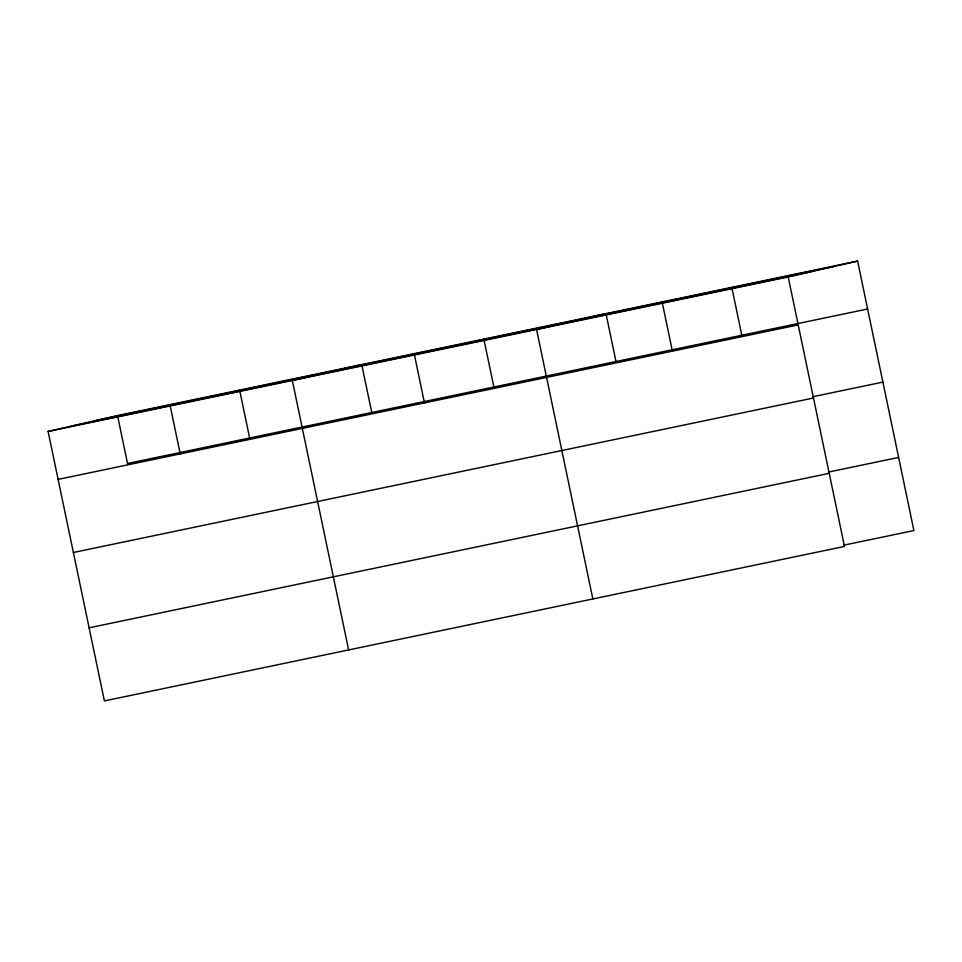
<?xml version="1.0" encoding="UTF-8"?>
<svg xmlns="http://www.w3.org/2000/svg" width="962" height="962" viewBox="0 0 962 962"><rect width="100%" height="100%" fill="white"/><g stroke="black" fill="none" stroke-linecap="round" stroke-linejoin="round"><path stroke-width="1.44" d="M857.611 261.075L788.203 276.972L844.492 546.428L104.389 700.925L48.1 431.457L117.508 415.572L857.611 261.075L913.9 530.543L843.674 545.201M94.601 420.815L834.703 266.318M71.008 426.214L811.11 271.729M48.1 431.457L788.203 276.972M867.616 308.994L127.513 463.492L117.508 415.572M58.117 479.389L798.207 324.891M812.662 396.765L882.888 382.106M73.389 552.489L813.491 398.003M828.402 472.089L898.628 457.431M89.117 627.813L829.22 473.328M731.793 287.337L741.798 335.257M662.385 303.234L672.39 351.154M615.981 361.52L605.976 313.6L536.568 329.497L592.857 598.965M483.85 339.093L493.867 387.013M414.454 354.99L424.458 402.91M371.753 412.506L361.736 364.586L292.328 380.483L348.629 649.939M239.622 390.079L249.639 437.999M170.214 405.976L180.231 453.896"/></g></svg>
